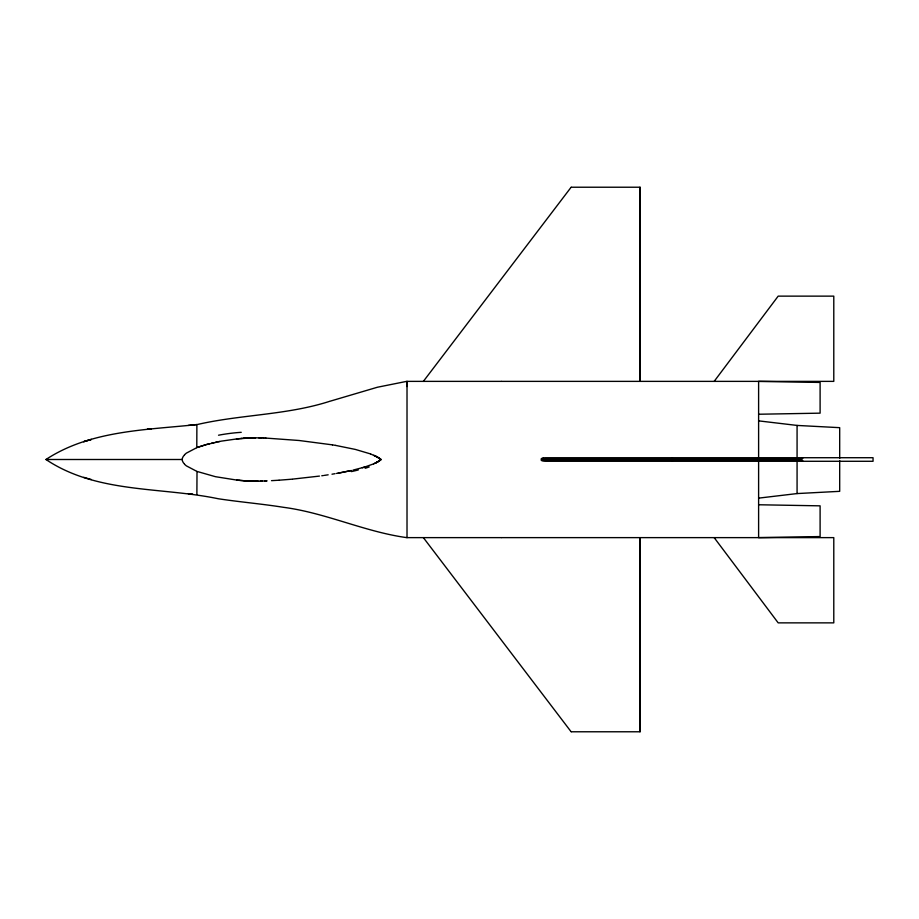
<?xml version="1.0" encoding="UTF-8"?>
<svg xmlns="http://www.w3.org/2000/svg" width="919" height="919" viewBox="0 0 919 919"><rect width="100%" height="100%" fill="white"/><g stroke="black" fill="none" stroke-linecap="round" stroke-linejoin="round"><path stroke-width="1.38" d="M196.792 447.691L196.884 424.624C240.571 414.492 286.326 415.204 329.312 401.442M407.014 386.531L407.014 381.374L501.269 381.374M640.038 731.777L640.038 537.626L640.026 731.777L571.411 731.777M640.026 187.223L640.015 381.374L640.038 187.223L571.411 187.223M803.355 461.269A2.332 2.332 0 0 1 802.402 461.085L801.621 458.903L802.563 457.857A2.389 2.389 0 0 1 803.355 457.731M714.166 381.374L778.186 296.136L833.786 296.136L833.786 381.374L501.475 381.374M423.36 381.374L571.136 187.223M184.524 454.79L185.052 454.262A17.369 17.369 0 0 1 186.431 453.101L196.574 447.783M501.269 537.626L407.014 537.626A5.617 5.617 0 0 1 406.474 537.592C364.521 531.745 325.625 512.825 283.557 507.322C261.881 503.865 239.974 502.038 218.274 498.753C160.905 486.748 96.863 493.641 45.95 459.5C90.292 430.333 145.811 430.058 196.884 424.567L188.326 425.405M379.225 460.821L377.594 461.843L379.57 460.637A14.922 14.784 -4.4 0 0 380.983 459.489A17.254 17.128 -0.9 0 0 378.674 457.731L370.805 454.032M379.329 460.741L380.914 459.557A19.471 19.173 10.2 0 0 377.261 457.03M377.135 462.165L373.654 463.819M373.872 463.727L374.182 463.59M376.089 462.694L375.182 463.13M375.113 463.165L375.343 463.05A32.682 32.165 -12.1 0 0 377.629 461.901M373.263 463.992L364.613 467.07M364.108 467.22L364.774 467.024M364.234 467.185L353.045 470.114M363.464 467.415L362.35 467.737M205.351 444.842L199.768 446.6A88.396 87.029 -30.1 0 0 197.378 447.45L206.499 444.52M329.714 401.327L377.399 387.244L406.474 381.408A5.617 5.617 0 0 1 407.014 381.362L407.014 537.626M205.707 444.739L221.134 441.166L237.722 438.8M206.878 444.405L209.543 443.705M211.508 443.211L214.276 442.567M351.391 470.494L339.915 472.825M350.633 470.666L342.764 472.286M215.46 442.303L216.792 442.028M218.423 441.694L219.595 441.465M342.19 472.4L336.503 473.446M543.14 457.972L543.221 457.961A15.186 15.175 2.2 0 1 545.381 457.742L873.05 457.719L873.05 461.281L545.978 461.281A17.243 17.22 -0.1 0 1 543.692 461.12L543.531 461.097A8.57 8.558 0 0 1 542.451 460.867A2.022 2.022 0 0 1 541.532 460.453M338.87 473.021L338.077 473.159M335.067 473.687L332 474.204M328.163 474.813L324.361 475.387M323.511 475.514L321.776 475.766M319.444 476.088L292.587 479.121M758.612 498.132L797.072 493.572L839.69 491.332L839.69 460.58M236.459 438.937L241.697 438.432M238.044 438.777L251.875 437.915M291.932 479.19L279.158 480.2M241.513 438.466L244.799 438.214M243.558 438.306L244.316 438.248M278.951 480.212L271.507 480.66M245.097 438.202L245.752 438.156M245.35 438.191L248.222 438.041M246.706 438.099L247.659 438.053M248.13 438.03L248.75 438.018M266.521 480.901L267.142 480.878M248.371 438.018L250.278 437.949M266.372 480.913L265.58 480.947M265.936 480.924L264.638 480.982M249.313 437.995L255.034 437.858M264.948 480.97L262.202 481.051M250.99 437.926L252.92 437.892M262.018 481.062L258.193 481.131M261.628 481.074L260.341 481.096M758.612 414.239L820.104 413.159L820.104 382.442L758.612 381.374L758.612 457.421M252.656 437.892L253.61 437.869M254.172 437.869L255.505 437.858M258.044 481.131L254.62 481.131M257.573 481.142L255.218 481.142M255.574 437.858L258.825 437.869M541.371 458.903L801.621 458.903M45.95 459.5L182.284 459.5M541.371 460.097L801.621 460.097M501.475 537.626L833.786 537.626L833.786 622.864L778.186 622.864L714.166 537.626M258.836 437.881L263.764 437.995M259.767 437.892L261.915 437.938M252.392 481.108L254.161 481.131L250.496 481.062M758.612 504.761L820.104 505.841L820.104 536.558L758.612 537.626L758.612 461.568M252.162 481.096L248.612 480.993M263.546 437.984L265.901 438.076M250.244 481.039L244.086 480.729M265.43 438.053L299.134 440.5L332.437 444.865M248.325 480.97L247.165 480.913M758.612 420.868L797.072 425.428L839.69 427.668L839.69 458.42M246.786 480.89L245.626 480.832M245.304 480.821L237.412 480.166M243.88 480.729L239.285 480.35M188.338 493.641L192.599 493.997M239.147 480.338L236.78 480.109M237.251 480.155L215.425 476.685L197.436 471.55M332.494 444.876L335.561 445.393M335.665 445.416L355.343 449.425L370.495 453.917M83.744 477.352L91.326 479.534M197.011 471.39L196.884 494.376M196.551 471.217L186.408 465.887A17.266 17.266 0 0 1 185.029 464.715L184.581 464.267M373.78 455.238L377.318 456.938M374.963 455.767L380.788 459.328M423.36 537.626L571.136 731.777M797.072 425.428L797.072 456.95M797.072 462.039L797.072 493.572M541.371 458.765L541.371 460.235M377.583 461.809A33.521 32.785 -13.8 0 1 375.997 462.648M381.052 459.569A19.667 19.506 -0.9 0 1 377.146 462.2M369.208 466.944A92.417 82.182 -18.7 0 1 365.153 468.276M358.272 469.965A154.748 106.271 -17.2 0 1 351.414 471.596M218.527 435.215A185.845 179.607 -24.9 0 1 241.249 432.321M184.455 463.98A7.593 7.593 0 0 1 182.249 460.178M182.134 459.339A7.628 7.616 0 0 1 184.547 454.951M672.398 457.742A1.206 0.574 -90 0 0 671.812 458.903L671.812 460.097A1.206 0.574 -90 0 0 672.398 461.258M541.601 458.478A3.194 3.194 0 0 1 543.14 458.144M91.326 439.466L83.767 441.66L91.326 439.466M151.118 428.897L147.155 429.357L151.13 428.909"/></g></svg>
